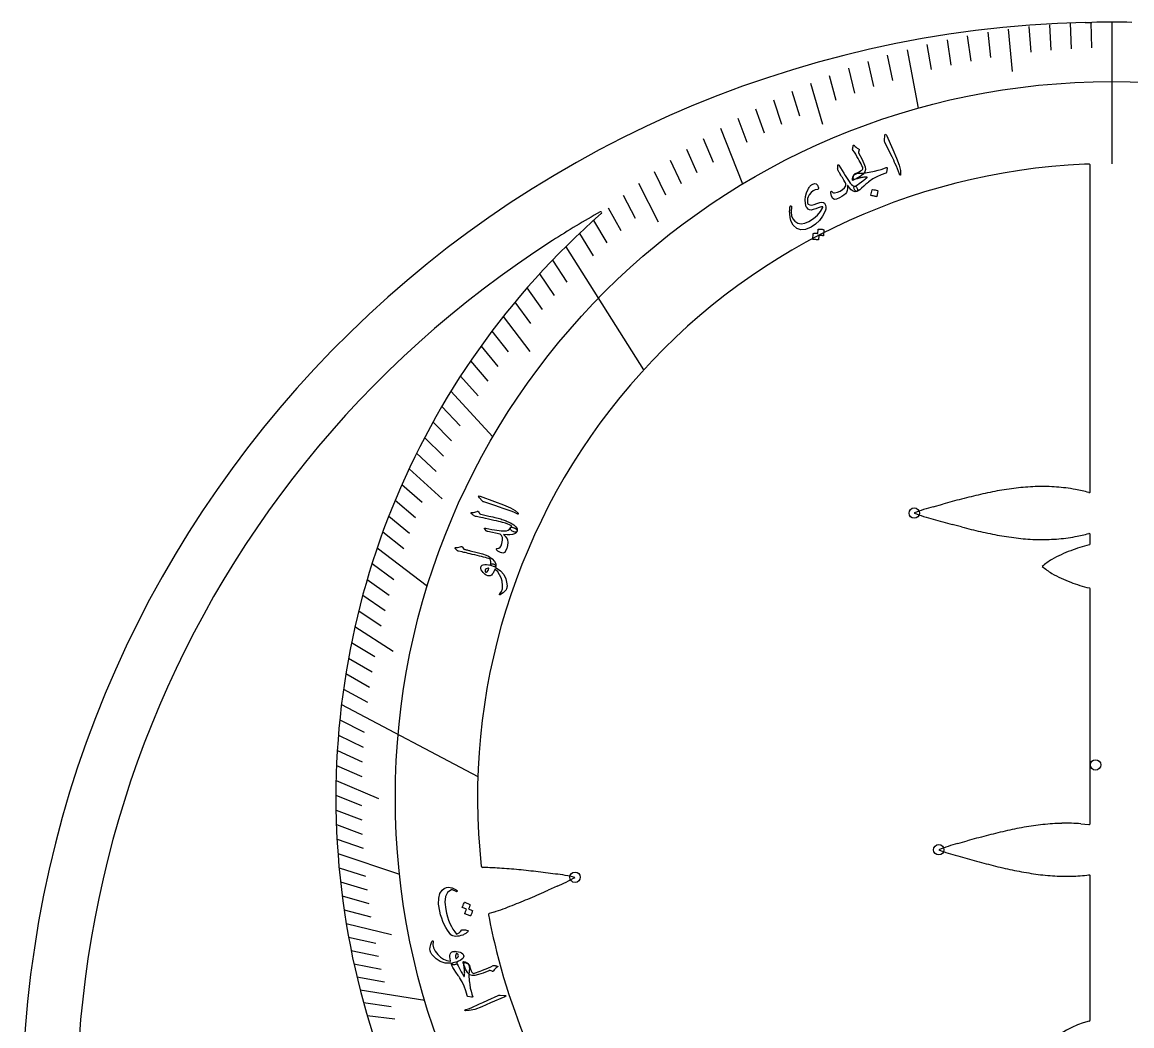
# Model space of a CAD drawing. Header units: millimetres. Extents: x -252 to 252, y -252 to 252.
# Drawn here: x -252.2 to 4.6, y 19.7 to 252.2 of the extents above; entities that cross this region are included whole.
import ezdxf

# ---------------------------------------------------------------- set-up
doc = ezdxf.new("R2010")
doc.units = ezdxf.units.MM
for name, color, linetype in [('CUT_INNER', 6, 'Continuous'), ('CUT_OUTER', 1, 'Continuous'), ('ENGRAVE', 7, 'Continuous'), ('ENGRAVE_FINE', 8, 'Continuous'), ('TEXT', 5, 'Continuous')]:
    doc.layers.add(name, color=color, linetype=linetype)

msp = doc.modelspace()

# ---------------------------------------------------------------- linework, layer by layer
at = {"layer": 'CUT_INNER'}
for points in [[(-5, 143.48), (-5, 219.07)], [(-41.32, 139.93), (-39.13, 140.55)], [(-34.75, 135.27), (-36.94, 135.85)], [(-5, 131.34), (-5, 133.52)], [(-5, 66.59), (-5, 120.91)], [(-7.15, 66.53), (-5.28, 66.34)], [(-35.66, 61.93), (-33.47, 62.55)], [(-5, 21.04), (-5, 54.41)], [(-128.37, 52.06), (-130.45, 51.13)], [(-143.01, 46.08), (-144.09, 45.73)]]:
    msp.add_lwpolyline(points, dxfattribs=at)
for centre, radius, start, end in [((0, 72.61), 146.8, 92.4611, 186.2621), ((-2.44, 133.71), 85.65, 91.8867, 92.5867), ((-5.25, 219.07), 0.25, 360, 91.9336), ((-0.75, 1.21), 238.16, 119.6119, 122.7004), ((-118.31, 208.05), 0.25, 311.3088, 119.707), ((0, 72.61), 179.59, 131.1381, 239.0628), ((0, 0), 239.59, 122.6951, 268.5939), ((-14.29, 78.42), 66.32, 96.3136, 100.1438), ((-15.86, 92.53), 52.12, 91.4708, 96.3052), ((-16.07, 100.19), 44.46, 85.7973, 91.4536), ((-15.81, 103.87), 40.77, 79.5576, 85.7759), ((-13.16, 116.5), 27.87, 73.6499, 80.2151), ((34.4, -123.5), 274.1, 104.6105, 105.5605), ((2.83, -2.16), 148.71, 102.8947, 104.6347), ((-9.6, 52.18), 92.98, 100.1437, 102.9028), ((-5.25, 143.48), 0.25, 254.6217, 360), ((-31.61, 102.72), 38.47, 104.6303, 111.5062), ((-31.61, 174.28), 38.46, 248.4934, 255.3689), ((48.05, 450.34), 325.76, 254.0766, 254.8775), ((2.84, 279.2), 148.75, 255.3649, 257.1042), ((-9.59, 224.85), 93, 257.096, 259.8537), ((-13.17, 160.53), 27.89, 279.7743, 286.3495), ((-5.25, 133.52), 0.25, 0, 105.3783), ((-14.29, 198.6), 66.33, 259.8536, 263.6817), ((-15.86, 184.49), 52.14, 263.6901, 268.5223), ((-16.07, 176.83), 44.47, 268.5395, 274.1939), ((-15.82, 173.14), 40.77, 274.2152, 280.4323), ((3.8, 94.28), 37.9, 103.7167, 110.5423), ((-5.25, 131.34), 0.25, 285.3783, 0), ((1.34, 100.46), 31.25, 110.297, 119.1579), ((-5.31, 113.86), 16.32, 121.6913, 131.2988), ((4.34, 151.42), 32.51, 231.0864, 235.8961), ((1.34, 151.78), 31.24, 240.8318, 249.6898), ((3.8, 157.96), 37.9, 249.445, 256.2834), ((-5.25, 120.91), 0.25, 0, 74.6217), ((8.49, -80.16), 148.71, 102.8947, 104.6347), ((-3.93, -25.82), 92.98, 100.1437, 102.9028), ((-8.63, 0.42), 66.32, 96.3136, 100.1438), ((-10.2, 14.52), 52.12, 91.4708, 96.3052), ((-10.41, 22.18), 44.46, 85.7973, 91.4536), ((-5.25, 66.59), 0.25, 264.2315, 360), ((-25.94, 24.71), 38.47, 104.6303, 111.5062), ((40.06, -201.5), 274.1, 104.6105, 105.5605), ((-25.95, 96.28), 38.46, 248.4934, 255.3689), ((-145.67, 56.63), 0.25, 186.1523, 269.2518), ((53.71, 372.33), 325.76, 254.0766, 254.8775), ((21.1, 250.99), 200.11, 254.8276, 256.1243), ((0.8, 168.68), 115.34, 256.1104, 258.3444), ((-145.87, -2.5), 58.88, 86.5171, 89.8085), ((-148.77, -58.89), 115.34, 84.5479, 86.7819), ((-156.78, -143.28), 200.11, 83.2651, 84.5618), ((-171.23, -268.1), 325.76, 82.5141, 83.315), ((-132.94, 16.64), 38.47, 76.9325, 83.8059), ((-143.44, 87.45), 38.47, 293.0678, 299.9438), ((-6.85, 131.6), 77.47, 258.3404, 261.6343), ((-9.66, 112.5), 58.17, 261.6383, 265.9841), ((-10.4, 102.04), 47.69, 265.9971, 271.2697), ((-10.15, 93.57), 39.21, 271.1753, 277.1431), ((-5.25, 54.41), 0.25, 360, 95.7685), ((-192.9, 186.13), 148.71, 291.3322, 293.0722), ((-241.93, 301.53), 274.1, 293.048, 293.998), ((-172.63, 134.21), 92.98, 288.5812, 291.3403), ((-144.02, 45.49), 0.25, 107.6232, 190.7227), ((-0.7, 72.45), 146.08, 190.652, 194.0671), ((-0.04, 72.6), 146.76, 194.062, 206.9942), ((0, 0), 21.44, 104.0157, 164.5277), ((-5.25, 21.04), 0.25, 283.3594, 360)]:
    msp.add_arc(centre, radius, start, end, dxfattribs=at)
at = {"layer": 'CUT_OUTER'}
msp.add_lwpolyline([(-6.19, 252.12), (-5.24, 252.14), (-4.64, 252.16)], dxfattribs=at)
for start, end in [(91.4064, 268.5939), (88.9453, 91.0547)]:
    msp.add_arc((0, 0), 252.2, start, end, dxfattribs=at)
at = {"layer": 'ENGRAVE'}
for points in [[(0, 252.2), (0, 219.41)], [(-47.39, 245.83), (-44.78, 232.27)], [(-90.6, 227.67), (-85.45, 214.72)], [(-126.38, 200.2), (-108.36, 171.65)], [(-152.96, 166.72), (-143.24, 156.13)], [(-170.01, 130.47), (-158.42, 121.58)], [(-178.29, 94.15), (-146.72, 77.47)], [(-179.12, 59.63), (-164.86, 54.88)], [(-173.97, 28.06), (-159.02, 25.65)]]:
    msp.add_lwpolyline(points, dxfattribs=at)
for centre, radius in [((0, 72.61), 165.82), ((-45.71, 138.5), 1.2), ((-3.74, 80.16), 1.2), ((-40.05, 60.5), 1.2), ((-124.24, 54.12), 1.2)]:
    msp.add_circle(centre, radius, dxfattribs=at)
at = {"layer": 'ENGRAVE_FINE'}
for points in [[(-9.62, 251.94), (-9.39, 246.04)], [(-4.81, 252.14), (-4.7, 246.23)], [(-28.72, 249.89), (-28.04, 244.02)], [(-23.97, 250.59), (-23.03, 240.79)], [(-19.2, 251.17), (-18.75, 245.28)], [(-14.42, 251.62), (-14.08, 245.73)], [(-42.78, 247.03), (-41.77, 241.2)], [(-38.12, 248.11), (-37.23, 242.26)], [(-33.44, 249.06), (-32.65, 243.2)], [(-51.97, 244.52), (-50.74, 238.72)], [(-60.97, 241.53), (-59.52, 235.78)], [(-56.49, 243.08), (-55.15, 237.31)], [(-65.39, 239.87), (-63.83, 234.14)], [(-69.76, 238.1), (-66.97, 228.59)], [(-78.3, 234.23), (-76.41, 228.59)], [(-74.06, 236.22), (-72.28, 230.54)], [(-82.47, 232.14), (-80.48, 226.53)], [(-86.57, 229.96), (-84.47, 224.37)], [(-94.56, 225.29), (-92.24, 219.78)], [(-98.43, 222.82), (-96.01, 217.35)], [(-102.23, 220.27), (-99.7, 214.83)], [(-105.94, 217.62), (-103.31, 212.23)], [(-109.57, 214.9), (-105.02, 205.98)], [(-113.11, 212.1), (-110.28, 206.8)], [(-116.56, 209.23), (-113.63, 203.97)], [(-119.93, 206.29), (-116.89, 201.07)], [(-123.2, 203.28), (-120.07, 198.11)], [(-129.47, 197.07), (-126.14, 192.01)], [(-132.46, 193.88), (-129.04, 188.87)], [(-135.36, 190.64), (-131.84, 185.68)], [(-138.16, 187.34), (-134.55, 182.44)], [(-140.87, 184), (-134.69, 175.93)], [(-143.48, 180.62), (-139.68, 175.84)], [(-145.99, 177.19), (-142.1, 172.48)], [(-148.41, 173.74), (-144.43, 169.08)], [(-150.73, 170.24), (-146.66, 165.65)], [(-155.08, 163.17), (-150.84, 158.71)], [(-157.12, 159.59), (-152.79, 155.2)], [(-159.05, 156), (-154.65, 151.68)], [(-160.9, 152.39), (-156.41, 148.13)], [(-162.65, 148.76), (-155.02, 141.78)], [(-164.3, 145.11), (-159.65, 141.01)], [(-165.86, 141.46), (-161.14, 137.43)], [(-167.34, 137.8), (-162.53, 133.85)], [(-168.72, 134.14), (-163.84, 130.26)], [(-171.21, 126.81), (-166.19, 123.09)], [(-172.33, 123.14), (-167.24, 119.5)], [(-173.36, 119.48), (-168.2, 115.92)], [(-174.31, 115.83), (-169.08, 112.35)], [(-175.17, 112.18), (-166.33, 106.52)], [(-175.95, 108.55), (-170.59, 105.24)], [(-176.66, 104.92), (-171.23, 101.7)], [(-177.28, 101.32), (-171.79, 98.18)], [(-177.82, 97.72), (-172.28, 94.68)], [(-178.68, 90.59), (-173.03, 87.72)], [(-179, 87.05), (-173.29, 84.27)], [(-179.25, 83.53), (-173.49, 80.85)], [(-179.43, 80.04), (-173.62, 77.45)], [(-179.54, 76.57), (-169.75, 72.4)], [(-179.58, 73.13), (-173.67, 70.72)], [(-179.56, 69.71), (-173.61, 67.4)], [(-179.48, 66.32), (-173.48, 64.1)], [(-179.33, 62.96), (-173.28, 60.84)], [(-178.85, 56.32), (-172.73, 54.4)], [(-178.52, 53.05), (-172.36, 51.22)], [(-178.13, 49.81), (-171.94, 48.08)], [(-177.69, 46.6), (-171.47, 44.97)], [(-177.2, 43.43), (-166.75, 40.87)], [(-176.65, 40.28), (-170.37, 38.85)], [(-176.05, 37.17), (-169.75, 35.84)], [(-175.41, 34.1), (-169.08, 32.87)], [(-174.71, 31.06), (-168.36, 29.93)], [(-173.18, 25.09), (-166.79, 24.16)], [(-172.35, 22.15), (-165.94, 21.33)]]:
    msp.add_lwpolyline(points, dxfattribs=at)
at = {"layer": 'TEXT'}
for points in [[(-52.55, 225.84), (-52.5, 226.14), (-52.42, 226.26), (-52.31, 226.22), (-52.17, 226), (-50.7, 222.74), (-49.82, 220.73), (-49.22, 219.1), (-48.91, 217.82), (-48.88, 216.92), (-48.9, 216.84), (-48.92, 216.79), (-48.96, 216.77), (-49, 216.79), (-49.03, 216.82), (-49.07, 216.87), (-49.1, 216.93), (-49.13, 217), (-49.33, 217.6), (-49.57, 218.22), (-49.86, 218.87), (-50.18, 219.54), (-50.26, 219.72), (-50.48, 220.2), (-50.85, 220.98), (-51.36, 222.05), (-52.53, 224.43), (-52.58, 224.56), (-52.62, 224.68), (-52.64, 224.8), (-52.63, 224.92)], [(-57.64, 218.58), (-57.83, 218.95), (-58.02, 219.35), (-58.24, 219.76), (-58.46, 220.19), (-58.71, 220.64), (-58.97, 221.1), (-59.24, 221.59), (-59.54, 222.1), (-59.93, 222.59), (-59.96, 222.66), (-59.98, 222.73), (-59.98, 222.81), (-59.98, 222.88), (-59.97, 222.92), (-59.96, 222.97), (-59.95, 223.04), (-59.93, 223.12), (-59.91, 223.21), (-59.89, 223.32), (-59.87, 223.44), (-59.85, 223.57), (-59.84, 223.62), (-59.82, 223.66), (-59.79, 223.69), (-59.75, 223.71), (-59.72, 223.71), (-59.68, 223.7), (-59.64, 223.68), (-59.61, 223.64), (-59.41, 223.41), (-59.17, 223.21), (-58.9, 223.02), (-58.59, 222.87), (-58.51, 222.82), (-58.46, 222.76), (-58.45, 222.69), (-58.47, 222.6), (-58.61, 222.09), (-58.62, 222.04), (-58.61, 221.97), (-58.58, 221.89), (-58.54, 221.79), (-57.87, 220.53), (-57.39, 219.49), (-57.11, 218.68), (-57.02, 218.09), (-57.16, 217.52), (-57.57, 216.98), (-58.24, 216.45), (-59.17, 215.92), (-59.54, 215.79), (-59.77, 215.83), (-59.85, 216.04), (-59.79, 216.42), (-59.77, 216.48), (-59.76, 216.53), (-59.74, 216.58), (-59.72, 216.63), (-59.71, 216.68), (-59.69, 216.73), (-59.68, 216.77), (-59.67, 216.82), (-59.63, 216.91), (-59.56, 216.99), (-59.48, 217.06), (-59.38, 217.11), (-58.9, 217.32), (-58.48, 217.53), (-58.13, 217.73), (-57.84, 217.92), (-57.69, 218.06), (-57.61, 218.21), (-57.59, 218.39), (-57.64, 218.58)], [(-59.5, 214.18), (-59.38, 214.18), (-59.27, 214.14), (-59.18, 214.06), (-59.09, 213.95), (-59, 213.8), (-58.93, 213.65), (-58.88, 213.5), (-58.85, 213.35), (-58.85, 213.22), (-58.87, 213.11), (-58.92, 213.03), (-58.99, 212.98), (-59.43, 212.93), (-59.88, 213.07), (-60.33, 213.4), (-60.78, 213.94), (-60.85, 214.03), (-60.92, 214.12), (-60.97, 214.19), (-61.01, 214.24), (-61.04, 214.29), (-61.07, 214.32), (-61.08, 214.34), (-61.08, 214.34), (-61.12, 214.38), (-61.15, 214.38), (-61.16, 214.35), (-61.16, 214.3), (-61.16, 213.69), (-61.24, 213.18), (-61.39, 212.77), (-61.61, 212.45), (-61.99, 212.12), (-62.46, 211.81), (-63.03, 211.51), (-63.69, 211.23), (-64.2, 211.16), (-64.59, 211.39), (-64.88, 211.9), (-65.05, 212.7), (-65.06, 212.8), (-65.04, 212.89), (-65.01, 212.95), (-64.95, 213), (-64.89, 213.02), (-64.83, 213.01), (-64.76, 212.98), (-64.69, 212.91), (-64.55, 212.77), (-64.4, 212.68), (-64.27, 212.64), (-64.14, 212.64), (-63.47, 212.83), (-62.88, 213.08), (-62.35, 213.41), (-61.89, 213.8), (-61.71, 214.03), (-61.59, 214.27), (-61.54, 214.55), (-61.54, 214.84), (-61.6, 214.96), (-61.75, 215.22), (-62, 215.63), (-62.34, 216.19), (-62.53, 216.49), (-62.69, 216.76), (-62.84, 217), (-62.96, 217.21), (-63.07, 217.39), (-63.16, 217.54), (-63.24, 217.66), (-63.29, 217.74), (-63.36, 217.87), (-63.41, 217.99), (-63.44, 218.11), (-63.45, 218.21), (-63.44, 218.34), (-63.44, 218.47), (-63.43, 218.58), (-63.43, 218.69), (-63.42, 218.78), (-63.42, 218.87), (-63.42, 218.94), (-63.42, 219.01), (-63.42, 219.07), (-63.4, 219.11), (-63.37, 219.14), (-63.33, 219.16), (-63.27, 219.17), (-63.22, 219.15), (-63.18, 219.13), (-63.14, 219.08), (-62.77, 218.44), (-62.4, 217.83), (-62.05, 217.26), (-61.72, 216.72), (-61.39, 216.22), (-61.09, 215.75), (-60.8, 215.33), (-60.52, 214.93), (-60.23, 214.58), (-59.97, 214.34), (-59.72, 214.2), (-59.5, 214.18)], [(-58.14, 217.25), (-57.77, 217.26), (-57.38, 217.28), (-56.99, 217.32), (-56.59, 217.37), (-56.18, 217.43), (-55.76, 217.51), (-55.33, 217.59), (-54.9, 217.69), (-54.08, 217.89), (-53.35, 218.1), (-52.74, 218.31), (-52.23, 218.54), (-52.17, 218.56), (-52.12, 218.56), (-52.07, 218.54), (-52.03, 218.51), (-52, 218.47), (-51.98, 218.42), (-51.97, 218.36), (-51.97, 218.3), (-52.12, 217.43), (-52.14, 217.36), (-52.18, 217.3), (-52.24, 217.26), (-52.31, 217.24), (-53.4, 216.86), (-54.41, 216.41), (-55.33, 215.88), (-56.17, 215.29), (-56.22, 215.25), (-56.3, 215.19), (-56.41, 215.1), (-56.54, 214.98), (-56.71, 214.83), (-56.92, 214.65), (-57.15, 214.44), (-57.41, 214.2), (-57.91, 213.75), (-58.35, 213.39), (-58.7, 213.14), (-58.99, 212.98), (-59.08, 212.98), (-59.18, 213.03), (-59.31, 213.15), (-59.45, 213.32), (-59.61, 213.63), (-59.68, 213.88), (-59.63, 214.07), (-59.48, 214.19), (-59.23, 214.33), (-58.89, 214.55), (-58.45, 214.86), (-57.91, 215.25), (-57.64, 215.45), (-57.4, 215.62), (-57.2, 215.77), (-57.03, 215.89), (-56.89, 215.99), (-56.79, 216.07), (-56.73, 216.12), (-56.7, 216.14), (-56.69, 216.15), (-56.68, 216.16), (-56.67, 216.17), (-56.66, 216.18), (-56.66, 216.18), (-56.65, 216.19), (-56.65, 216.19), (-56.64, 216.19), (-56.61, 216.23), (-56.6, 216.26), (-56.62, 216.27), (-56.66, 216.28), (-56.84, 216.29), (-57.03, 216.29), (-57.22, 216.29), (-57.42, 216.27), (-57.62, 216.24), (-57.83, 216.21), (-58.05, 216.17), (-58.28, 216.12), (-58.5, 216.06), (-58.71, 216.01), (-58.92, 215.94), (-59.13, 215.88), (-59.33, 215.81), (-59.52, 215.73), (-59.7, 215.65), (-59.87, 215.57), (-59.92, 215.56), (-59.96, 215.56), (-59.99, 215.58), (-60.01, 215.62), (-60.01, 215.71), (-60.02, 215.79), (-60.01, 215.87), (-60, 215.96), (-59.99, 216.04), (-59.97, 216.13), (-59.95, 216.22), (-59.93, 216.31), (-59.88, 216.5), (-59.81, 216.65), (-59.72, 216.78), (-59.62, 216.87), (-59.35, 217.03), (-59.01, 217.14), (-58.61, 217.22), (-58.14, 217.25)], [(-68.14, 213.43), (-68.64, 213.37), (-69.12, 213.14), (-69.58, 212.75), (-70.02, 212.2), (-70.25, 211.77), (-70.4, 211.32), (-70.46, 210.85), (-70.44, 210.36), (-70.42, 210.27), (-70.38, 210.19), (-70.32, 210.11), (-70.24, 210.04), (-69.9, 209.87), (-69.45, 209.83), (-68.9, 209.93), (-68.24, 210.17), (-67.59, 210.4), (-67.09, 210.5), (-66.73, 210.46), (-66.51, 210.29), (-66.27, 209.82), (-66.15, 209.35), (-66.17, 208.88), (-66.31, 208.41), (-66.93, 207.29), (-67.68, 206.3), (-68.57, 205.45), (-69.61, 204.74), (-70.85, 204.19), (-71.95, 204.07), (-72.91, 204.4), (-73.73, 205.18), (-74.03, 205.69), (-74.27, 206.29), (-74.44, 206.99), (-74.54, 207.78), (-74.55, 208.01), (-74.56, 208.24), (-74.56, 208.46), (-74.55, 208.68), (-74.53, 208.89), (-74.51, 209.1), (-74.48, 209.31), (-74.45, 209.51), (-74.42, 209.6), (-74.38, 209.66), (-74.32, 209.67), (-74.25, 209.65), (-74.2, 209.6), (-74.16, 209.55), (-74.14, 209.48), (-74.14, 209.41), (-74.21, 208.28), (-74.1, 207.35), (-73.82, 206.62), (-73.38, 206.09), (-72.67, 205.66), (-71.89, 205.51), (-71.05, 205.63), (-70.12, 206.03), (-69.04, 206.71), (-68.14, 207.47), (-67.41, 208.32), (-66.87, 209.26), (-66.84, 209.33), (-66.84, 209.38), (-66.88, 209.42), (-66.94, 209.45), (-67.16, 209.45), (-67.49, 209.37), (-67.94, 209.22), (-68.52, 208.99), (-69.11, 208.78), (-69.61, 208.69), (-70, 208.73), (-70.29, 208.9), (-70.52, 209.16), (-70.7, 209.46), (-70.84, 209.81), (-70.92, 210.19), (-70.98, 211.01), (-70.89, 211.84), (-70.66, 212.66), (-70.29, 213.49), (-70.18, 213.7), (-70.06, 213.89), (-69.95, 214.06), (-69.83, 214.21), (-69.71, 214.34), (-69.59, 214.45), (-69.47, 214.55), (-69.34, 214.62), (-68.81, 214.82), (-68.4, 214.76), (-68.09, 214.42), (-67.91, 213.82), (-67.89, 213.64), (-67.93, 213.51), (-68.01, 213.45), (-68.14, 213.43)], [(-55.48, 213.34), (-55.47, 213.37), (-55.46, 213.38), (-55.43, 213.4), (-55.39, 213.41), (-55.09, 213.4), (-54.8, 213.37), (-54.51, 213.3), (-54.23, 213.21), (-54.2, 213.19), (-54.18, 213.16), (-54.17, 213.14), (-54.18, 213.1), (-54.39, 211.84), (-54.41, 211.8), (-54.43, 211.79), (-54.48, 211.78), (-54.53, 211.8), (-54.58, 211.81), (-54.65, 211.83), (-54.75, 211.85), (-54.88, 211.88), (-55.03, 211.91), (-55.22, 211.95), (-55.43, 211.99), (-55.68, 212.03), (-55.71, 212.04), (-55.73, 212.06), (-55.74, 212.08), (-55.74, 212.1)], [(-67.97, 204.16), (-67.96, 204.18), (-67.94, 204.2), (-67.92, 204.22), (-67.88, 204.23), (-67.74, 204.25), (-67.59, 204.25), (-67.45, 204.26), (-67.31, 204.25), (-67.16, 204.24), (-67.02, 204.22), (-66.88, 204.19), (-66.74, 204.15), (-66.7, 204.13), (-66.68, 204.11), (-66.67, 204.08), (-66.66, 204.04), (-66.75, 202.76), (-66.76, 202.74), (-66.78, 202.72), (-66.82, 202.72), (-66.87, 202.73), (-66.91, 202.74), (-66.97, 202.75), (-67.05, 202.76), (-67.16, 202.77), (-67.28, 202.78), (-67.43, 202.79), (-67.61, 202.8), (-67.8, 202.82), (-67.87, 201.82), (-67.88, 201.78), (-67.9, 201.76), (-67.94, 201.76), (-67.99, 201.77), (-68.04, 201.77), (-68.12, 201.78), (-68.22, 201.8), (-68.34, 201.81), (-68.5, 201.83), (-68.68, 201.85), (-68.9, 201.86), (-69.14, 201.88), (-69.17, 201.89), (-69.19, 201.91), (-69.2, 201.93), (-69.19, 201.95), (-69.1, 203.2), (-69.09, 203.23), (-69.07, 203.25), (-69.05, 203.27), (-69.01, 203.28), (-68.89, 203.3), (-68.77, 203.31), (-68.65, 203.32), (-68.53, 203.31), (-68.41, 203.31), (-68.29, 203.29), (-68.17, 203.27), (-68.05, 203.24)], [(-146.35, 142.04), (-146.53, 142.28), (-146.57, 142.43), (-146.46, 142.47), (-146.2, 142.42), (-142.85, 141.19), (-140.79, 140.43), (-139.2, 139.71), (-138.07, 139.05), (-137.41, 138.44), (-137.36, 138.37), (-137.35, 138.31), (-137.36, 138.28), (-137.39, 138.26), (-137.44, 138.26), (-137.5, 138.26), (-137.57, 138.28), (-137.64, 138.32), (-138.21, 138.59), (-138.82, 138.85), (-139.48, 139.1), (-140.19, 139.34), (-140.38, 139.41), (-140.87, 139.58), (-141.69, 139.86), (-142.82, 140.24), (-145.33, 141.07), (-145.46, 141.12), (-145.58, 141.18), (-145.67, 141.26), (-145.75, 141.33)], [(-148.19, 138.34), (-148.25, 138.39), (-148.28, 138.45), (-148.29, 138.5), (-148.27, 138.56), (-148.24, 138.6), (-148.2, 138.63), (-148.15, 138.65), (-148.08, 138.66), (-147.76, 138.66), (-147.46, 138.7), (-147.17, 138.78), (-146.91, 138.89), (-146.81, 138.92), (-146.71, 138.91), (-146.62, 138.86), (-146.54, 138.76), (-146.5, 138.7), (-146.47, 138.64), (-146.43, 138.58), (-146.4, 138.52), (-146.36, 138.46), (-146.32, 138.4), (-146.29, 138.34), (-146.25, 138.28), (-146.12, 138.23), (-145.73, 138.13), (-145.09, 137.99), (-144.19, 137.8), (-143.7, 137.69), (-143.24, 137.59), (-142.8, 137.49), (-142.41, 137.39), (-142.04, 137.3), (-141.7, 137.21), (-141.4, 137.12), (-141.14, 137.04), (-140.89, 136.95), (-140.64, 136.86), (-140.4, 136.77), (-140.16, 136.67), (-139.92, 136.56), (-139.68, 136.45), (-139.44, 136.34), (-139.2, 136.22), (-138.42, 135.75), (-137.91, 135.3), (-137.64, 134.86), (-137.63, 134.43), (-137.71, 134.25), (-137.82, 134.13), (-137.98, 134.08), (-138.17, 134.08), (-138.38, 134.13), (-138.58, 134.21), (-138.76, 134.33), (-138.93, 134.48), (-139.08, 134.64), (-139.16, 134.79), (-139.18, 134.93), (-139.14, 135.04), (-139.1, 135.13), (-139.06, 135.2), (-139.02, 135.27), (-138.99, 135.33), (-138.96, 135.38), (-138.95, 135.42), (-138.94, 135.46), (-138.94, 135.5), (-139.11, 135.65), (-139.4, 135.8), (-139.81, 135.96), (-140.34, 136.13), (-140.66, 136.22), (-141.03, 136.32), (-141.45, 136.43), (-141.91, 136.54), (-142.43, 136.66), (-143, 136.8), (-143.62, 136.94), (-144.28, 137.09), (-144.94, 137.24), (-145.51, 137.36), (-146.01, 137.47), (-146.43, 137.56), (-146.77, 137.62), (-147.03, 137.68), (-147.21, 137.71), (-147.3, 137.73), (-147.43, 137.76), (-147.55, 137.82), (-147.68, 137.9), (-147.8, 138), (-147.86, 138.06), (-147.92, 138.11), (-147.97, 138.16), (-148.02, 138.2), (-148.07, 138.24), (-148.11, 138.28), (-148.16, 138.31), (-148.19, 138.34)], [(-137.63, 134.41), (-137.76, 134.16), (-137.91, 133.95), (-138.07, 133.79), (-138.25, 133.68), (-138.72, 133.53), (-139.29, 133.45), (-139.98, 133.44), (-140.79, 133.5), (-140.42, 133.14), (-140.14, 132.81), (-139.95, 132.54), (-139.85, 132.3), (-139.79, 131.67), (-139.86, 131.01), (-140.05, 130.3), (-140.38, 129.56), (-140.51, 129.37), (-140.7, 129.26), (-140.92, 129.21), (-141.19, 129.25), (-141.49, 129.35), (-141.78, 129.5), (-142.09, 129.7), (-142.39, 129.96), (-142.43, 130), (-142.45, 130.05), (-142.46, 130.1), (-142.46, 130.14), (-142.44, 130.2), (-142.4, 130.24), (-142.35, 130.26), (-142.29, 130.26), (-141.9, 130.34), (-141.59, 130.57), (-141.34, 130.94), (-141.15, 131.45), (-141.02, 132.22), (-141.05, 132.84), (-141.24, 133.32), (-141.6, 133.64), (-144.45, 134.21), (-144.57, 134.25), (-144.68, 134.29), (-144.77, 134.35), (-144.84, 134.41), (-145.14, 134.81), (-145.18, 134.87), (-145.2, 134.92), (-145.21, 134.96), (-145.21, 134.99), (-145.17, 135.02), (-145.11, 135.03), (-145.02, 135.03), (-144.91, 135.01), (-144.19, 134.86), (-143.52, 134.72), (-142.9, 134.61), (-142.33, 134.52), (-141.82, 134.45), (-141.36, 134.4), (-140.96, 134.36), (-140.61, 134.35), (-140.13, 134.39), (-139.73, 134.52), (-139.4, 134.74), (-139.14, 135.06), (-139.06, 135.14), (-138.94, 135.19), (-138.79, 135.19), (-138.61, 135.16), (-138.52, 135.14), (-138.43, 135.1), (-138.34, 135.07), (-138.25, 135.03), (-138.16, 134.99), (-138.07, 134.94), (-137.99, 134.88), (-137.91, 134.81), (-137.76, 134.69), (-137.67, 134.58), (-137.62, 134.48), (-137.63, 134.41)], [(-151.42, 129.74), (-151.61, 129.92), (-151.75, 130.06), (-151.86, 130.16), (-151.93, 130.23), (-151.98, 130.27), (-152, 130.32), (-152.01, 130.37), (-152, 130.42), (-151.97, 130.47), (-151.93, 130.5), (-151.88, 130.52), (-151.81, 130.52), (-151.47, 130.53), (-151.16, 130.57), (-150.86, 130.64), (-150.58, 130.75), (-150.5, 130.78), (-150.42, 130.76), (-150.35, 130.71), (-150.28, 130.62), (-149.98, 130.15), (-149.78, 130.09), (-149.59, 130.04), (-149.4, 130), (-149.21, 129.95), (-149.03, 129.9), (-148.85, 129.86), (-148.68, 129.81), (-148.5, 129.77), (-146.91, 129.38), (-145.68, 129.03), (-144.8, 128.74), (-144.29, 128.51), (-143.44, 127.89), (-142.86, 127.29), (-142.56, 126.71), (-142.54, 126.15), (-142.54, 126.13), (-142.55, 126.12), (-142.55, 126.11), (-142.56, 126.09), (-142.66, 126.04), (-142.86, 126.06), (-143.14, 126.14), (-143.51, 126.28), (-143.64, 126.35), (-143.73, 126.42), (-143.77, 126.51), (-143.76, 126.61), (-143.7, 126.97), (-143.72, 127.3), (-143.81, 127.6), (-143.98, 127.86), (-144.27, 127.96), (-144.6, 128.06), (-144.97, 128.17), (-145.39, 128.28), (-145.85, 128.4), (-146.34, 128.53), (-146.88, 128.66), (-147.45, 128.8), (-148.01, 128.93), (-148.51, 129.05), (-148.96, 129.16), (-149.36, 129.25), (-149.69, 129.33), (-149.97, 129.39), (-150.19, 129.44), (-150.35, 129.48), (-151.18, 129.63), (-151.26, 129.66), (-151.33, 129.69), (-151.38, 129.71), (-151.42, 129.74)], [(-142.49, 125.82), (-141.48, 125.09), (-140.74, 124.23), (-140.24, 123.23), (-140, 122.09), (-139.99, 121.94), (-139.98, 121.79), (-139.98, 121.65), (-139.98, 121.51), (-139.99, 121.37), (-140, 121.24), (-140.03, 121.12), (-140.06, 121), (-140.19, 120.74), (-140.48, 120.41), (-140.9, 120.04), (-141.47, 119.6), (-141.54, 119.56), (-141.6, 119.54), (-141.66, 119.54), (-141.7, 119.58), (-141.73, 119.62), (-141.73, 119.67), (-141.71, 119.72), (-141.67, 119.77), (-141.28, 120.29), (-141.05, 120.95), (-141, 121.74), (-141.12, 122.68), (-141.34, 123.49), (-141.68, 124.22), (-142.14, 124.88), (-142.72, 125.45), (-142.74, 125.46), (-142.77, 125.46), (-142.78, 125.45), (-142.8, 125.44), (-143, 124.99), (-143.2, 124.61), (-143.4, 124.32), (-143.6, 124.1), (-143.84, 123.96), (-144.12, 123.92), (-144.43, 123.98), (-144.79, 124.13), (-144.83, 124.16), (-144.88, 124.18), (-144.93, 124.21), (-144.97, 124.24), (-145.02, 124.28), (-145.07, 124.31), (-145.12, 124.35), (-145.17, 124.39), (-145.51, 124.69), (-145.76, 125), (-145.94, 125.32), (-146.03, 125.65), (-146.04, 125.96), (-145.94, 126.21), (-145.75, 126.39), (-145.47, 126.52), (-145.1, 126.58), (-144.71, 126.59), (-144.29, 126.53), (-143.83, 126.42), (-143.82, 126.44), (-143.81, 126.47), (-143.81, 126.5), (-143.8, 126.52), (-143.79, 126.55), (-143.79, 126.57), (-143.78, 126.6), (-143.77, 126.62), (-143.71, 126.71), (-143.63, 126.76), (-143.51, 126.77), (-143.36, 126.75), (-143.21, 126.7), (-143.06, 126.64), (-142.91, 126.57), (-142.77, 126.48), (-142.65, 126.38), (-142.57, 126.3), (-142.53, 126.22), (-142.53, 126.16), (-142.63, 125.91), (-142.6, 125.89), (-142.57, 125.88), (-142.53, 125.85), (-142.49, 125.82)], [(-144.25, 125.74), (-144.55, 125.69), (-144.79, 125.6), (-144.95, 125.47), (-145.05, 125.3), (-145.06, 125.18), (-145.05, 125.06), (-145.02, 124.95), (-144.96, 124.85), (-144.93, 124.81), (-144.88, 124.79), (-144.83, 124.79), (-144.76, 124.81), (-144.59, 124.91), (-144.43, 125.08), (-144.29, 125.32), (-144.16, 125.65), (-144.16, 125.69), (-144.17, 125.71), (-144.2, 125.73), (-144.25, 125.74)], [(-149.06, 41.55), (-149.16, 41.43), (-149.27, 41.32), (-149.4, 41.21), (-149.54, 41.11), (-149.7, 41.01), (-149.86, 40.92), (-150.04, 40.83), (-150.24, 40.75), (-150.63, 40.61), (-151.03, 40.52), (-151.43, 40.46), (-151.83, 40.44), (-152.2, 40.47), (-152.51, 40.53), (-152.76, 40.65), (-152.95, 40.8), (-153.38, 41.33), (-153.78, 41.9), (-154.16, 42.52), (-154.5, 43.19), (-154.82, 43.9), (-155.1, 44.65), (-155.34, 45.45), (-155.55, 46.3), (-155.8, 47.91), (-155.78, 49.26), (-155.5, 50.35), (-154.98, 51.18), (-154.53, 51.55), (-154.01, 51.76), (-153.44, 51.82), (-152.81, 51.71), (-152.67, 51.67), (-152.53, 51.62), (-152.38, 51.55), (-152.23, 51.48), (-152.07, 51.4), (-151.91, 51.31), (-151.75, 51.21), (-151.58, 51.1), (-151.53, 51.06), (-151.5, 51.02), (-151.48, 50.97), (-151.48, 50.93), (-151.49, 50.89), (-151.51, 50.86), (-151.54, 50.83), (-151.58, 50.81), (-151.62, 50.8), (-151.66, 50.79), (-151.71, 50.81), (-151.75, 50.83), (-151.91, 50.93), (-152.08, 51.02), (-152.25, 51.09), (-152.42, 51.15), (-152.59, 51.19), (-152.74, 51.2), (-152.89, 51.19), (-153.02, 51.14), (-153.77, 50.58), (-154.22, 49.65), (-154.36, 48.35), (-154.17, 46.69), (-153.98, 45.8), (-153.76, 44.95), (-153.49, 44.16), (-153.19, 43.41), (-152.86, 42.72), (-152.49, 42.08), (-152.08, 41.49), (-151.64, 40.95), (-151.36, 41.07), (-151.07, 41.27), (-150.75, 41.56), (-150.42, 41.92), (-150.38, 41.93), (-150.31, 41.94), (-150.21, 41.95), (-150.07, 41.96), (-150.06, 41.95), (-150.05, 41.95), (-150.04, 41.95), (-150.03, 41.95), (-149.84, 41.94), (-149.62, 41.92), (-149.38, 41.88), (-149.11, 41.82), (-149.03, 41.79), (-148.99, 41.73), (-149, 41.65), (-149.06, 41.55)], [(-148.03, 46.46), (-148.01, 46.44), (-148, 46.42), (-147.99, 46.39), (-147.99, 46.35), (-148.01, 46.2), (-148.05, 46.06), (-148.09, 45.92), (-148.13, 45.79), (-148.19, 45.65), (-148.25, 45.52), (-148.32, 45.39), (-148.39, 45.26), (-148.42, 45.23), (-148.45, 45.22), (-148.48, 45.21), (-148.52, 45.22), (-149.73, 45.69), (-149.74, 45.71), (-149.75, 45.74), (-149.74, 45.77), (-149.72, 45.82), (-149.7, 45.86), (-149.67, 45.92), (-149.64, 45.99), (-149.6, 46.09), (-149.55, 46.21), (-149.5, 46.36), (-149.43, 46.52), (-149.36, 46.71), (-150.3, 47.1), (-150.33, 47.12), (-150.34, 47.15), (-150.33, 47.19), (-150.31, 47.24), (-150.28, 47.29), (-150.25, 47.36), (-150.21, 47.45), (-150.15, 47.57), (-150.09, 47.72), (-150.02, 47.89), (-149.93, 48.1), (-149.84, 48.33), (-149.82, 48.36), (-149.8, 48.37), (-149.78, 48.37), (-149.75, 48.36), (-148.6, 47.85), (-148.58, 47.83), (-148.56, 47.81), (-148.55, 47.78), (-148.55, 47.74), (-148.57, 47.62), (-148.59, 47.5), (-148.63, 47.38), (-148.67, 47.26), (-148.71, 47.15), (-148.76, 47.04), (-148.82, 46.93), (-148.88, 46.82)], [(-153.08, 34.22), (-154.32, 34.27), (-155.43, 34.6), (-156.41, 35.22), (-157.25, 36.12), (-157.35, 36.26), (-157.44, 36.39), (-157.52, 36.52), (-157.59, 36.65), (-157.66, 36.78), (-157.71, 36.91), (-157.76, 37.04), (-157.8, 37.16), (-157.83, 37.49), (-157.77, 37.95), (-157.61, 38.53), (-157.35, 39.24), (-157.31, 39.32), (-157.26, 39.37), (-157.21, 39.39), (-157.16, 39.39), (-157.11, 39.36), (-157.09, 39.32), (-157.08, 39.26), (-157.09, 39.19), (-157.15, 38.49), (-156.99, 37.76), (-156.6, 37), (-155.99, 36.21), (-155.35, 35.61), (-154.65, 35.15), (-153.9, 34.84), (-153.1, 34.67), (-153.07, 34.68), (-153.06, 34.7), (-153.04, 34.71), (-153.04, 34.74), (-153.13, 35.24), (-153.18, 35.67), (-153.18, 36.04), (-153.13, 36.34), (-153, 36.59), (-152.79, 36.78), (-152.5, 36.91), (-152.11, 36.97), (-152.06, 36.97), (-152.01, 36.98), (-151.96, 36.98), (-151.9, 36.97), (-151.84, 36.97), (-151.78, 36.97), (-151.72, 36.96), (-151.65, 36.96), (-151.21, 36.89), (-150.82, 36.76), (-150.5, 36.59), (-150.24, 36.37), (-150.07, 36.12), (-150.01, 35.86), (-150.06, 35.6), (-150.23, 35.34), (-150.49, 35.08), (-150.81, 34.86), (-151.19, 34.66), (-151.63, 34.49), (-151.63, 34.47), (-151.62, 34.44), (-151.61, 34.41), (-151.6, 34.39), (-151.59, 34.37), (-151.58, 34.34), (-151.57, 34.31), (-151.57, 34.29), (-151.56, 34.18), (-151.6, 34.09), (-151.69, 34.02), (-151.82, 33.95), (-151.98, 33.89), (-152.13, 33.86), (-152.3, 33.84), (-152.47, 33.83), (-152.62, 33.84), (-152.74, 33.86), (-152.81, 33.91), (-152.85, 33.96), (-152.91, 34.23), (-152.94, 34.23), (-152.98, 34.23), (-153.02, 34.22), (-153.08, 34.22)], [(-151.67, 35.3), (-151.45, 35.51), (-151.3, 35.72), (-151.24, 35.92), (-151.26, 36.12), (-151.31, 36.23), (-151.39, 36.32), (-151.47, 36.39), (-151.57, 36.45), (-151.62, 36.47), (-151.67, 36.46), (-151.72, 36.43), (-151.77, 36.38), (-151.86, 36.2), (-151.89, 35.96), (-151.87, 35.68), (-151.8, 35.33), (-151.78, 35.3), (-151.75, 35.28), (-151.72, 35.28), (-151.67, 35.3)], [(-148.72, 32.53), (-148.76, 32.16), (-148.78, 31.78), (-148.79, 31.39), (-148.78, 30.99), (-148.76, 30.58), (-148.72, 30.16), (-148.67, 29.73), (-148.61, 29.29), (-148.47, 28.45), (-148.31, 27.72), (-148.13, 27.09), (-147.93, 26.57), (-147.91, 26.51), (-147.91, 26.46), (-147.93, 26.42), (-147.96, 26.38), (-148, 26.35), (-148.06, 26.33), (-148.11, 26.32), (-148.17, 26.33), (-149.04, 26.52), (-149.11, 26.54), (-149.16, 26.58), (-149.2, 26.64), (-149.22, 26.72), (-149.54, 27.84), (-149.93, 28.9), (-150.38, 29.88), (-150.9, 30.79), (-150.92, 30.84), (-150.98, 30.93), (-151.06, 31.05), (-151.17, 31.21), (-151.3, 31.4), (-151.46, 31.62), (-151.64, 31.88), (-151.84, 32.18), (-152.23, 32.76), (-152.53, 33.25), (-152.74, 33.66), (-152.85, 33.98), (-152.84, 34.07), (-152.77, 34.16), (-152.64, 34.27), (-152.44, 34.38), (-152.11, 34.5), (-151.86, 34.53), (-151.68, 34.45), (-151.58, 34.28), (-151.48, 34.01), (-151.31, 33.63), (-151.06, 33.14), (-150.74, 32.55), (-150.58, 32.25), (-150.43, 31.99), (-150.31, 31.77), (-150.2, 31.58), (-150.12, 31.44), (-150.05, 31.33), (-150.01, 31.26), (-149.99, 31.23), (-149.98, 31.21), (-149.97, 31.2), (-149.96, 31.2), (-149.96, 31.19), (-149.95, 31.18), (-149.95, 31.18), (-149.95, 31.17), (-149.94, 31.16), (-149.91, 31.13), (-149.88, 31.12), (-149.87, 31.13), (-149.86, 31.17), (-149.83, 31.35), (-149.8, 31.54), (-149.79, 31.73), (-149.78, 31.93), (-149.79, 32.14), (-149.8, 32.35), (-149.81, 32.58), (-149.83, 32.81), (-149.86, 33.03), (-149.89, 33.25), (-149.92, 33.47), (-149.96, 33.68), (-150, 33.89), (-150.05, 34.09), (-150.1, 34.28), (-150.16, 34.46), (-150.16, 34.51), (-150.15, 34.55), (-150.13, 34.57), (-150.08, 34.59), (-150, 34.58), (-149.92, 34.57), (-149.84, 34.56), (-149.76, 34.53), (-149.67, 34.51), (-149.59, 34.48), (-149.5, 34.45), (-149.41, 34.41), (-149.24, 34.33), (-149.09, 34.24), (-148.98, 34.14), (-148.91, 34.04), (-148.79, 33.75), (-148.72, 33.4), (-148.7, 33), (-148.72, 32.53)], [(-147.47, 31.91), (-147.07, 32.05), (-146.66, 32.2), (-146.23, 32.37), (-145.78, 32.54), (-145.3, 32.73), (-144.81, 32.94), (-144.29, 33.15), (-143.75, 33.38), (-143.22, 33.7), (-143.14, 33.72), (-143.07, 33.73), (-143, 33.73), (-142.92, 33.72), (-142.89, 33.71), (-142.84, 33.7), (-142.77, 33.68), (-142.7, 33.66), (-142.61, 33.64), (-142.51, 33.61), (-142.39, 33.58), (-142.26, 33.55), (-142.22, 33.53), (-142.18, 33.51), (-142.16, 33.49), (-142.14, 33.45), (-142.14, 33.42), (-142.15, 33.38), (-142.18, 33.35), (-142.23, 33.33), (-142.48, 33.16), (-142.71, 32.95), (-142.92, 32.72), (-143.11, 32.44), (-143.17, 32.37), (-143.23, 32.34), (-143.31, 32.33), (-143.39, 32.35), (-143.87, 32.52), (-143.93, 32.53), (-144, 32.53), (-144.08, 32.51), (-144.18, 32.48), (-145.5, 31.95), (-146.59, 31.58), (-147.43, 31.38), (-148.02, 31.35), (-148.57, 31.54), (-149.06, 32), (-149.51, 32.72), (-149.91, 33.72), (-149.98, 34.1), (-149.91, 34.32), (-149.69, 34.37), (-149.33, 34.26), (-149.28, 34.23), (-149.23, 34.21), (-149.18, 34.19), (-149.13, 34.16), (-149.08, 34.14), (-149.04, 34.12), (-148.99, 34.1), (-148.95, 34.08), (-148.87, 34.03), (-148.8, 33.96), (-148.74, 33.87), (-148.7, 33.76), (-148.56, 33.27), (-148.41, 32.84), (-148.25, 32.47), (-148.1, 32.17), (-147.98, 32), (-147.83, 31.91), (-147.66, 31.87), (-147.47, 31.91)], [(-140.65, 26.78), (-140.35, 26.73), (-140.23, 26.66), (-140.28, 26.56), (-140.51, 26.43), (-143.78, 25.01), (-145.79, 24.14), (-147.43, 23.54), (-148.71, 23.24), (-149.61, 23.22), (-149.7, 23.24), (-149.75, 23.27), (-149.76, 23.31), (-149.75, 23.35), (-149.71, 23.38), (-149.67, 23.42), (-149.61, 23.45), (-149.53, 23.48), (-148.93, 23.68), (-148.31, 23.91), (-147.66, 24.19), (-146.98, 24.5), (-146.8, 24.58), (-146.32, 24.8), (-145.54, 25.15), (-144.45, 25.64), (-142.05, 26.75), (-141.91, 26.8), (-141.79, 26.83), (-141.67, 26.85), (-141.56, 26.85)]]:
    msp.add_lwpolyline(points, close=True, dxfattribs=at)

doc.saveas('drawing.dxf')
